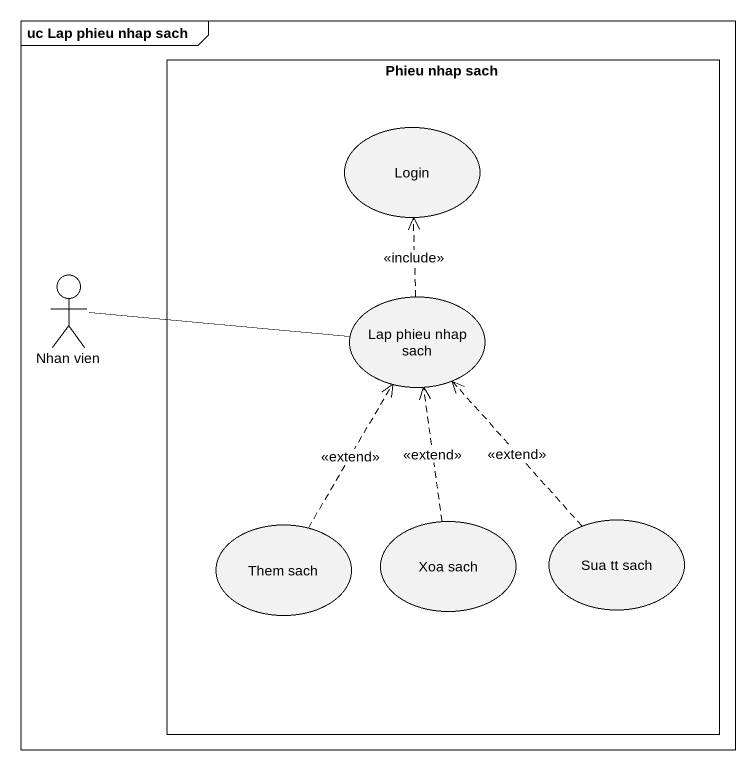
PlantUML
@startuml
mainframe uc Lap phieu nhap sach
rectangle "Phieu nhap sach" as Phieu_nhap_sach {
  usecase Login
  usecase "Lap phieu nhap sach" as Lap_phieu_nhap_sach
  usecase "Xoa sach" as Xoa_sach
  usecase "Sua tt sach" as Sua_tt_sach
  usecase "Them sach" as Them_sach
}
actor "Nhan vien" as Nhan_vien
Nhan_vien -right- Lap_phieu_nhap_sach
Lap_phieu_nhap_sach .up.> Login : <<include>>
Xoa_sach .up.> Lap_phieu_nhap_sach : <<extend>>
Sua_tt_sach .up.> Lap_phieu_nhap_sach : <<extend>>
Them_sach .up.> Lap_phieu_nhap_sach : <<extend>>
@enduml
